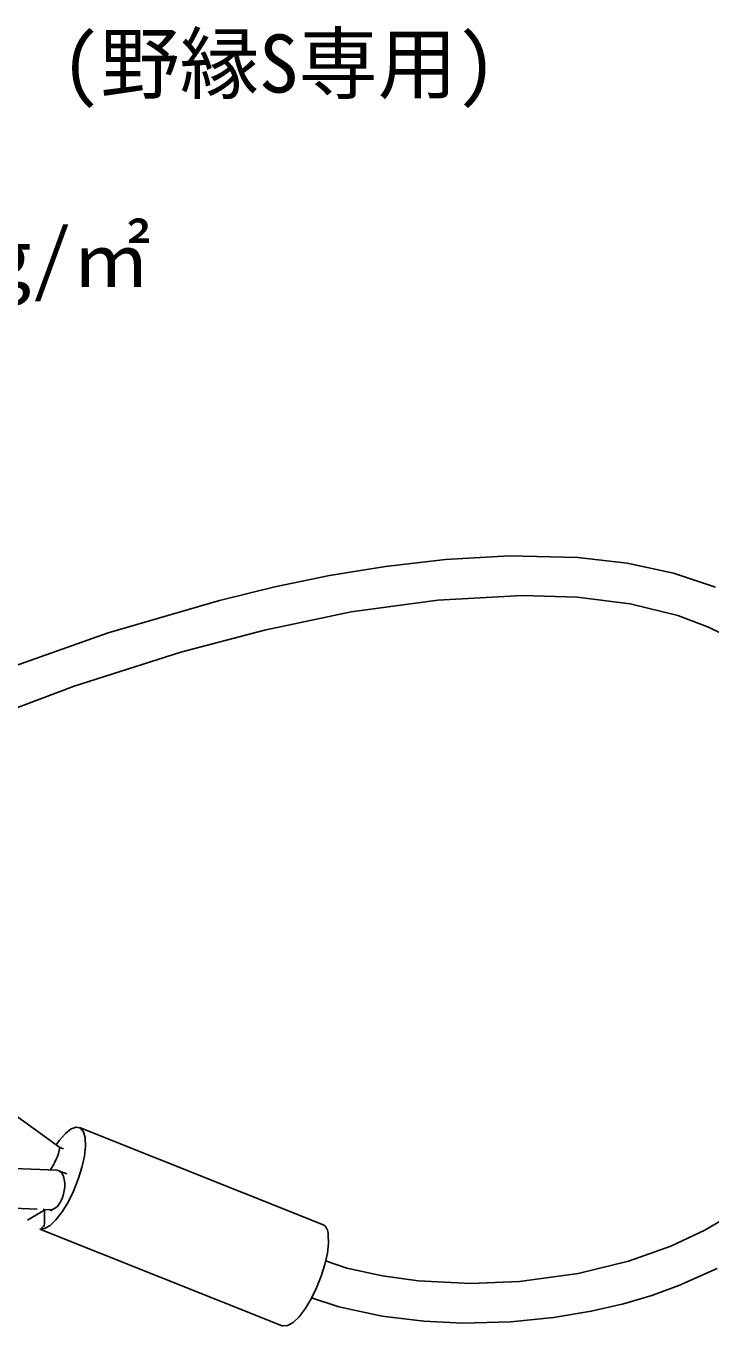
# Model space of a CAD drawing. Units: millimetres on the paper. Extents: x -142 to 140, y -97 to 98.
# Drawn here: x 90.45 to 107.72, y -54.79 to -21.99 of the extents above; entities that cross this region are included whole.
import ezdxf
from ezdxf.enums import TextEntityAlignment as Align

# ---------------------------------------------------------------- set-up
doc = ezdxf.new("R2010")
doc.units = ezdxf.units.MM
doc.layers.add('0-0_文字･図枠･寸法', color=7, linetype='Continuous')
doc.layers.add('0-2_BBカチットワイヤー', color=7, linetype='Continuous')
doc.styles.add('ＭＳ ゴシック', font='')
doc.styles.get('ＭＳ ゴシック').set_extended_font_data('MS Gothic')

msp = doc.modelspace()

# ---------------------------------------------------------------- linework, layer by layer
at = {"layer": '0-2_BBカチットワイヤー'}
for p, q in [((91.298, -50.281), (83.423, -44.591)), ((97.924, -52.225), (91.794, -49.779)), ((91.389, -50.316), (91.298, -50.28)), ((91.224, -50.857), (83.994, -50.558)), ((91.477, -50.949), (91.272, -50.867)), ((83.952, -51.557), (90.73, -51.838)), ((90.835, -51.908), (90.482, -52.112)), ((90.909, -52.215), (90.909, -51.84)), ((90.909, -51.845), (91.061, -51.851)), ((91.037, -51.85), (91.106, -51.878)), ((90.794, -52.341), (96.905, -54.779))]:
    msp.add_line(p, q, dxfattribs=at)
for points in [[(106.778, -35.79), (105.613, -35.542), (104.363, -35.398), (102.645, -35.356), (101.024, -35.447), (99.511, -35.622), (98.104, -35.853), (96.722, -36.138), (95.327, -36.478), (92.52, -37.299), (89.764, -38.27), (87.069, -39.367), (85.093, -40.268), (83.162, -41.238), (81.281, -42.277), (79.39, -43.43), (78.102, -44.288), (76.835, -45.214), (76.458, -45.52)], [(107.839, -36.141), (106.778, -35.79)], [(76.955, -46.404), (77.707, -45.81), (78.927, -44.936), (80.401, -43.973), (81.963, -43.037), (83.522, -42.177), (85.071, -41.389), (86.605, -40.667), (89.109, -39.599), (91.659, -38.643), (94.348, -37.784), (96.46, -37.226), (98.648, -36.771), (100.832, -36.469), (102.969, -36.352), (104.352, -36.399), (105.681, -36.567), (106.884, -36.861), (107.663, -37.15), (108.331, -37.485)], [(91.939, -50.039), (91.896, -49.884), (91.82, -49.792), (91.715, -49.768), (91.587, -49.814), (91.442, -49.927), (91.289, -50.1), (91.207, -50.215)], [(90.796, -52.34), (90.798, -52.34), (90.915, -52.329), (91.052, -52.249), (91.202, -52.105), (91.356, -51.905), (91.506, -51.658), (91.644, -51.38), (91.763, -51.083), (91.856, -50.785), (91.918, -50.502), (91.946, -50.249), (91.939, -50.039)], [(109.732, -50.661), (109.38, -51.048), (109.043, -51.366), (108.704, -51.644), (108.224, -51.984), (107.566, -52.371), (106.711, -52.772), (105.646, -53.149), (104.369, -53.462), (102.893, -53.667), (101.662, -53.717), (100.338, -53.646), (99.438, -53.523), (98.541, -53.326), (98.004, -53.146)], [(91.224, -50.857), (91.228, -50.858), (91.273, -50.868), (91.315, -50.893), (91.351, -50.933), (91.381, -50.985), (91.404, -51.048), (91.419, -51.121), (91.425, -51.2), (91.423, -51.285), (91.412, -51.371), (91.394, -51.457), (91.367, -51.54), (91.334, -51.618), (91.295, -51.687)], [(96.905, -54.779), (96.928, -54.786), (97.045, -54.775), (97.182, -54.695), (97.332, -54.551), (97.486, -54.351), (97.636, -54.104), (97.775, -53.825), (97.894, -53.529), (97.987, -53.231), (98.049, -52.948), (98.077, -52.695), (98.069, -52.485)], [(97.644, -54.075), (98.338, -54.302), (99.432, -54.535), (100.478, -54.665), (101.463, -54.713), (102.673, -54.684), (103.755, -54.575), (104.704, -54.414), (105.518, -54.224), (106.23, -54.013), (106.911, -53.768), (107.876, -53.336)]]:
    msp.add_lwpolyline(points, dxfattribs=at)
for centre, radius, start, end in [((89.964, -50.044), 1.355, 323.4739, 349.931), ((91.031, -51.561), 0.292, 275.886, 334.4913), ((90.776, -51.785), 0.137, 295.7424, 339.8359), ((90.784, -52.202), 0.126, 294.3748, 354.3057), ((97.791, -52.469), 0.279, 356.7864, 61.4675)]:
    msp.add_arc(centre, radius, start, end, dxfattribs=at)

# ---------------------------------------------------------------- texts
at = {"layer": '0-0_文字･図枠･寸法', "style": 'ＭＳ ゴシック'}
for s, p in [('(野縁S専用)', (91.326, -24.106)), ('※ 推奨最大使用荷重：20 kg/㎡', (64.616, -29.014))]:
    msp.add_text(s, height=1.466, dxfattribs=at).set_placement(p, align=Align.BOTTOM_LEFT)

doc.saveas('drawing.dxf')
